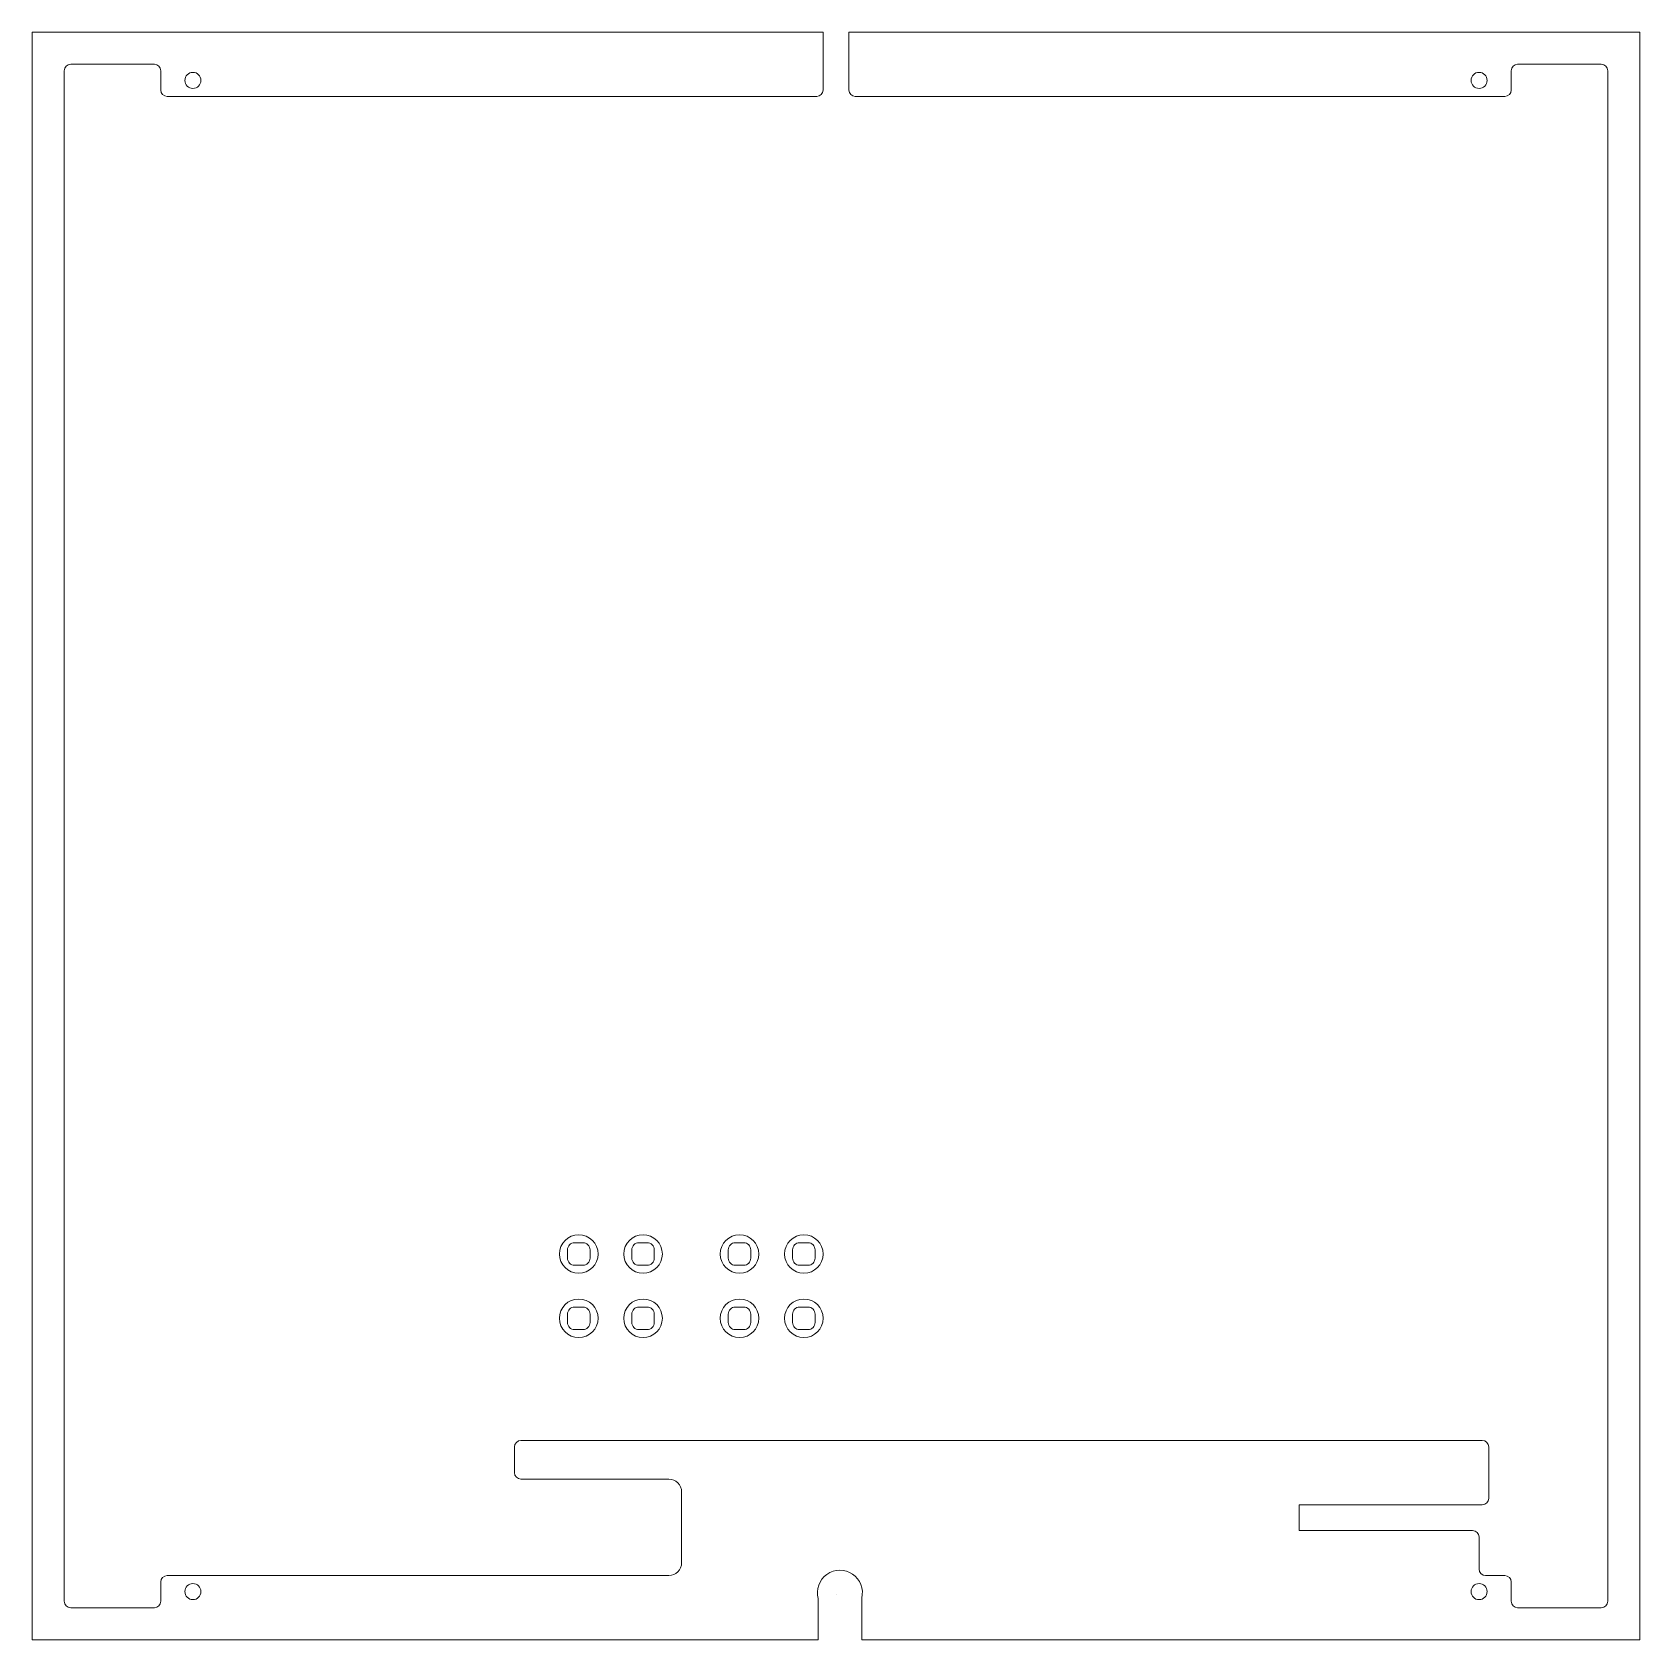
# Model space of a CAD drawing. Header units: millimetres. Extents: x 0 to 500, y 0 to 500.
import ezdxf

# ---------------------------------------------------------------- set-up
doc = ezdxf.new("R2010")
doc.units = ezdxf.units.MM
doc.layers.get('0').update_dxf_attribs({"lineweight": 5, "true_color": 0xffffff})

msp = doc.modelspace()

# ---------------------------------------------------------------- linework, layer by layer
for p, q in [((0, 0), (0, 500)), ((0, 500), (246, 500)), ((246, 500), (246, 482)), ((254, 500), (500, 500)), ((254, 500), (254, 482)), ((500, 500), (500, 0)), ((10, 488), (10, 480)), ((38, 490), (12, 490)), ((40, 488), (40, 482)), ((460, 488), (460, 482)), ((488, 490), (462, 490)), ((490, 12), (490, 488)), ((458, 480), (256, 480)), ((10, 480), (10, 12)), ((42, 480), (244, 480)), ((150, 52), (150, 60)), ((152, 62), (451, 62)), ((453, 60), (453, 44)), ((198, 50), (152, 50)), ((202, 24), (202, 46)), ((451, 42), (394, 42)), ((394, 42), (394, 34)), ((453, 44), (453, 44)), ((394, 34), (448, 34)), ((450, 22), (450, 32)), ((40, 18), (40, 12)), ((42, 20), (64, 20)), ((64, 20), (198, 20)), ((458, 20), (452, 20)), ((460, 12), (460, 18)), ((244.5, 12.83), (244.5, 0)), ((250, 14), (250, 14)), ((258, 0), (258, 13)), ((38, 10), (12, 10)), ((462, 10), (488, 10)), ((244.5, 0), (0, 0)), ((500, 0), (258, 0))]:
    msp.add_line(p, q)
for points in [[(168.7, 116.5), (171.3, 116.5, 0.414214), (173.5, 118.7), (173.5, 121.3, 0.414214), (171.3, 123.5), (168.7, 123.5, 0.414214), (166.5, 121.3), (166.5, 118.7, 0.414214)], [(188.7, 116.5), (191.3, 116.5, 0.414214), (193.5, 118.7), (193.5, 121.3, 0.414214), (191.3, 123.5), (188.7, 123.5, 0.414214), (186.5, 121.3), (186.5, 118.7, 0.414214)], [(218.7, 116.5), (221.3, 116.5, 0.414214), (223.5, 118.7), (223.5, 121.3, 0.414214), (221.3, 123.5), (218.7, 123.5, 0.414214), (216.5, 121.3), (216.5, 118.7, 0.414214)], [(238.7, 116.5), (241.3, 116.5, 0.414214), (243.5, 118.7), (243.5, 121.3, 0.414214), (241.3, 123.5), (238.7, 123.5, 0.414214), (236.5, 121.3), (236.5, 118.7, 0.414214)], [(168.7, 96.5), (171.3, 96.5, 0.414214), (173.5, 98.7), (173.5, 101.3, 0.414214), (171.3, 103.5), (168.7, 103.5, 0.414214), (166.5, 101.3), (166.5, 98.7, 0.414214)], [(188.7, 96.5), (191.3, 96.5, 0.414214), (193.5, 98.7), (193.5, 101.3, 0.414214), (191.3, 103.5), (188.7, 103.5, 0.414214), (186.5, 101.3), (186.5, 98.7, 0.414214)], [(218.7, 96.5), (221.3, 96.5, 0.414214), (223.5, 98.7), (223.5, 101.3, 0.414214), (221.3, 103.5), (218.7, 103.5, 0.414214), (216.5, 101.3), (216.5, 98.7, 0.414214)], [(238.7, 96.5), (241.3, 96.5, 0.414214), (243.5, 98.7), (243.5, 101.3, 0.414214), (241.3, 103.5), (238.7, 103.5, 0.414214), (236.5, 101.3), (236.5, 98.7, 0.414214)]]:
    msp.add_lwpolyline(points, format="xyb", close=True)
for centre, radius in [((50, 485), 2.5), ((450, 485), 2.5), ((170, 120), 6), ((190, 120), 6), ((220, 120), 6), ((240, 120), 6), ((170, 100), 6), ((190, 100), 6), ((220, 100), 6), ((240, 100), 6), ((50, 15), 2.5), ((450, 15), 2.5)]:
    msp.add_circle(centre, radius)
for centre, radius, start, end in [((12, 488), 2, 90, 180), ((38, 488), 2, 0, 90), ((462, 488), 2, 90, 180), ((488, 488), 2, 0, 90), ((42, 482), 2, 180, 270), ((244, 482), 2, 270, 0), ((256, 482), 2, 180, 270), ((458, 482), 2, 270, 0), ((152, 60), 2, 90, 180), ((451, 60), 2, 0, 90), ((152, 52), 2, 180, 270), ((198, 46), 4, 0, 90), ((451, 44), 2, 270, 0), ((448, 32), 2, 0, 90), ((198, 24), 4, 270, 0), ((251.23, 14.68), 6.98, 346.097, 195.3469), ((452, 22), 2, 180, 270), ((42, 18), 2, 90, 180), ((458, 18), 2, 0, 90), ((12, 12), 2, 180, 270), ((38, 12), 2, 270, 0), ((462, 12), 2, 180, 270), ((488, 12), 2, 270, 0)]:
    msp.add_arc(centre, radius, start, end)

doc.saveas('drawing.dxf')
